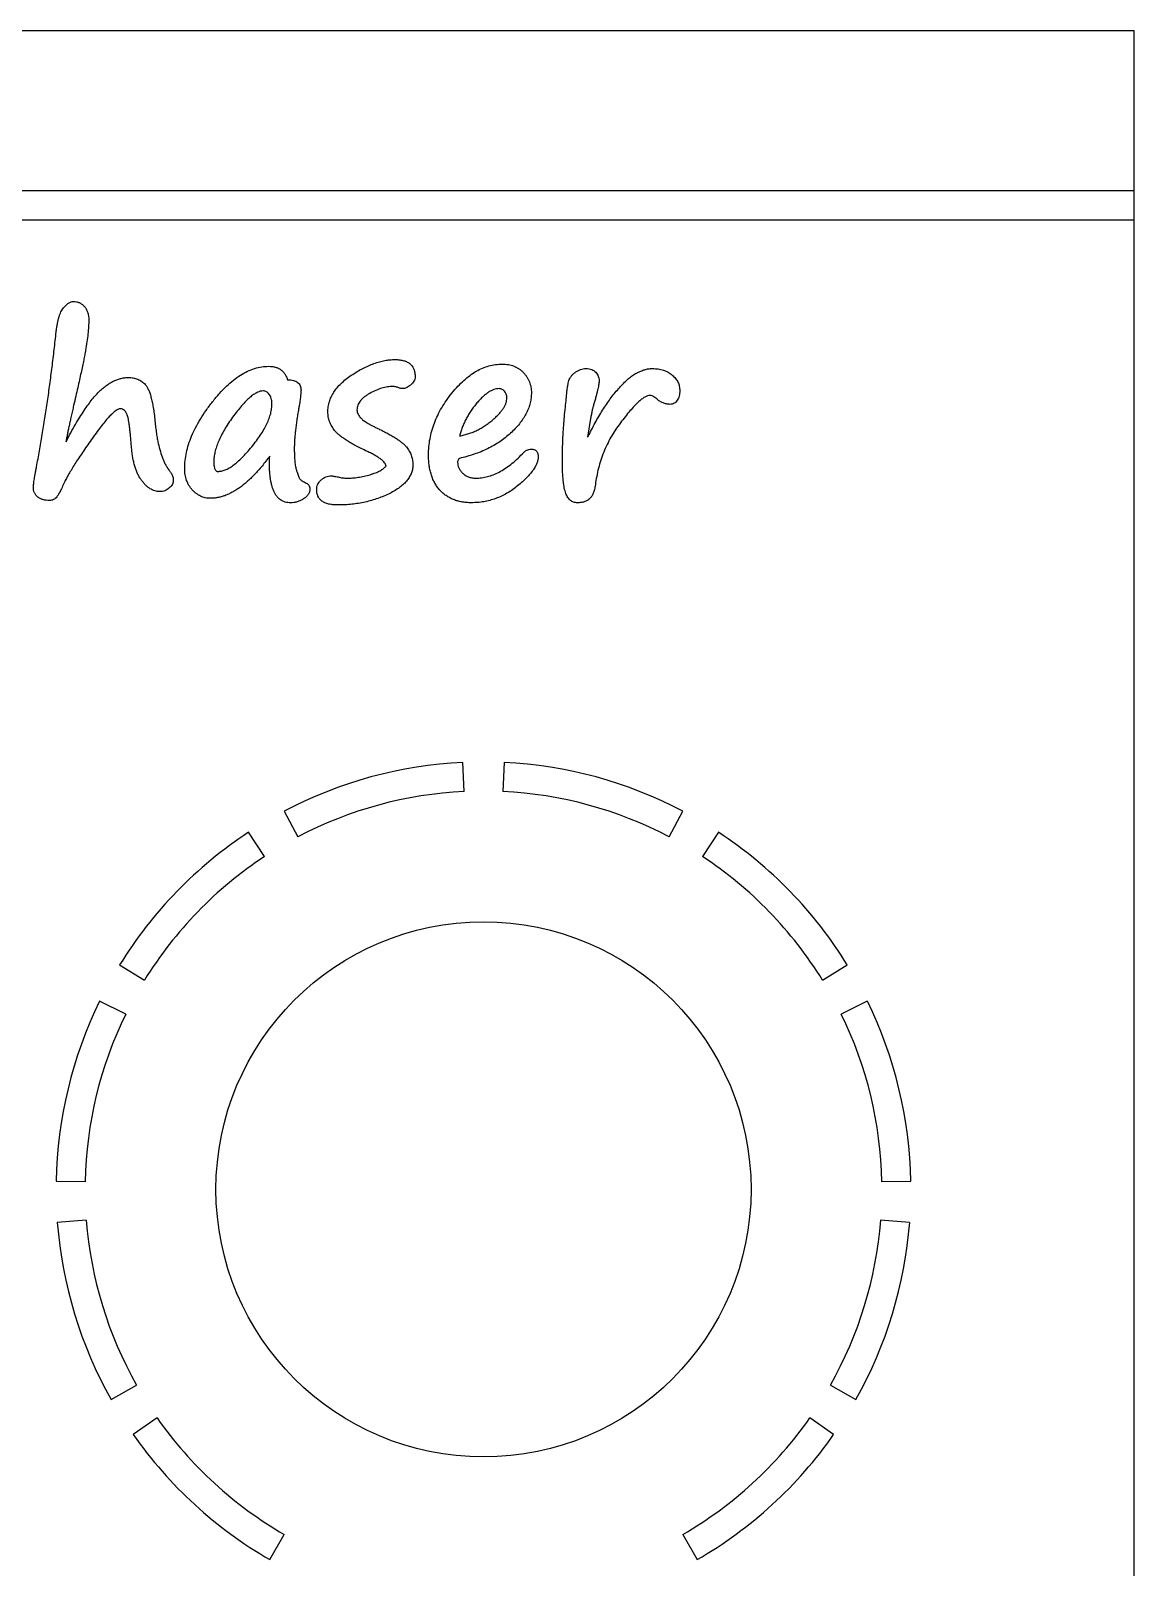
# Model space of a CAD drawing. Extents: x 87 to 117, y 47 to 176.
# Drawn here: x 97.74 to 116.72, y 149.46 to 175.88 of the extents above; entities that cross this region are included whole.
import ezdxf

# ---------------------------------------------------------------- set-up
doc = ezdxf.new("R2010")
doc.units = 0
doc.layers.get('0').update_dxf_attribs({"linetype": 'CONTINUOUS'})

msp = doc.modelspace()

# ---------------------------------------------------------------- linework, layer by layer
at = {"color": 7, "linetype": 'CONTINUOUS'}
for p, q in [((116.719, 175.875), (86.719, 175.875)), ((116.719, 173.125), (116.719, 175.875)), ((116.719, 173.125), (96.169, 173.125)), ((116.719, 172.625), (116.719, 173.125)), ((96.169, 172.625), (116.719, 172.625)), ((116.719, 50.625), (116.719, 172.625)), ((107.371, 169.207), (107.32, 168.887)), ((107.32, 168.887), (107.355, 168.953)), ((105.197, 162.797), (105.172, 163.297)), ((105.885, 163.297), (105.861, 162.797)), ((102.103, 162.458), (102.336, 162.016)), ((108.721, 162.016), (108.954, 162.458)), ((101.764, 161.678), (101.49, 162.096)), ((109.567, 162.096), (109.293, 161.678)), ((99.273, 159.814), (99.698, 159.551)), ((111.359, 159.551), (111.784, 159.814)), ((99.378, 158.97), (98.929, 159.19)), ((112.128, 159.19), (111.679, 158.97)), ((98.18, 156.098), (98.68, 156.088)), ((112.377, 156.088), (112.877, 156.098)), ((98.699, 155.425), (98.201, 155.386)), ((112.856, 155.386), (112.358, 155.425)), ((99.128, 152.342), (99.563, 152.588)), ((111.494, 152.588), (111.929, 152.342)), ((99.917, 152.026), (99.508, 151.74)), ((111.549, 151.74), (111.14, 152.026)), ((101.854, 149.59), (102.104, 150.023)), ((108.954, 150.023), (109.204, 149.59))]:
    msp.add_line(p, q, dxfattribs=at)
msp.add_circle((105.529, 155.955), 4.6, dxfattribs=at)
for radius, start, end in [(7.35, 92.7778, 117.7778), (7.35, 62.2222, 87.2222), (6.85, 92.7778, 117.7778), (6.85, 62.2222, 87.2222), (7.35, 123.3333, 148.3333), (7.35, 31.6667, 56.6667), (6.85, 123.3333, 148.3333), (6.85, 31.6667, 56.6667), (7.35, 153.8889, 178.8889), (7.35, 1.1111, 26.1111), (6.85, 153.8889, 178.8889), (6.85, 1.1111, 26.1111), (7.35, 184.4444, 209.4444), (6.85, 184.4444, 209.4444), (6.85, 330.5556, 355.5556), (7.35, 330.5556, 355.5556), (6.85, 215, 240), (6.85, 300, 325), (7.35, 215, 240), (7.35, 300, 325)]:
    msp.add_arc((105.529, 155.955), radius, start, end, dxfattribs=at)
for points, knots in [([(98.182, 170.699), (98.185, 170.723), (98.19, 170.769), (98.201, 170.835), (98.214, 170.894), (98.228, 170.949), (98.245, 170.997), (98.263, 171.04), (98.283, 171.077), (98.312, 171.117), (98.348, 171.157), (98.392, 171.192), (98.434, 171.217), (98.463, 171.22), (98.476, 171.222)], [0, 0, 0, 0, 0.112195, 0.215537, 0.310402, 0.397531, 0.477699, 0.548938, 0.614264, 0.673962, 0.777911, 0.865711, 0.93725, 1, 1, 1, 1]), ([(98.476, 171.222), (98.494, 171.221), (98.528, 171.219), (98.578, 171.202), (98.624, 171.176), (98.664, 171.138), (98.7, 171.093), (98.724, 171.038), (98.74, 170.975), (98.741, 170.93), (98.742, 170.907)], [0, 0, 0, 0, 0.114147, 0.223928, 0.336754, 0.455973, 0.580742, 0.708626, 0.84695, 1, 1, 1, 1]), ([(97.844, 168.376), (97.861, 168.468), (97.895, 168.652), (97.943, 168.932), (97.988, 169.216), (98.033, 169.504), (98.073, 169.796), (98.112, 170.093), (98.148, 170.395), (98.171, 170.597), (98.182, 170.699)], [0, 0, 0, 0, 0.119156, 0.239896, 0.362236, 0.486479, 0.612057, 0.739813, 0.868934, 1, 1, 1, 1]), ([(98.742, 170.907), (98.741, 170.867), (98.74, 170.785), (98.729, 170.658), (98.712, 170.523), (98.691, 170.403), (98.672, 170.298), (98.654, 170.208), (98.632, 170.106), (98.608, 169.993), (98.581, 169.869), (98.551, 169.734), (98.518, 169.588), (98.494, 169.487), (98.482, 169.435)], [0, 0, 0, 0, 0.079109, 0.164074, 0.255081, 0.352742, 0.40706, 0.468853, 0.538208, 0.615357, 0.699991, 0.792505, 0.892507, 1, 1, 1, 1]), ([(102.853, 169.32), (102.854, 169.35), (102.856, 169.409), (102.877, 169.496), (102.908, 169.58), (102.953, 169.661), (103.011, 169.738), (103.08, 169.814), (103.163, 169.885), (103.256, 169.953), (103.355, 170.014), (103.452, 170.07), (103.55, 170.116), (103.644, 170.155), (103.738, 170.185), (103.83, 170.206), (103.92, 170.219), (103.98, 170.221), (104.009, 170.222)], [0, 0, 0, 0, 0.055962, 0.111244, 0.16688, 0.224629, 0.284541, 0.34862, 0.41708, 0.4905, 0.564921, 0.635533, 0.702861, 0.767173, 0.8285, 0.887712, 0.94448, 1, 1, 1, 1]), ([(104.009, 170.222), (104.036, 170.221), (104.087, 170.219), (104.158, 170.205), (104.219, 170.183), (104.268, 170.15), (104.307, 170.107), (104.334, 170.054), (104.351, 169.993), (104.352, 169.949), (104.353, 169.925)], [0, 0, 0, 0, 0.155371, 0.292245, 0.414981, 0.526695, 0.635695, 0.745449, 0.865336, 1, 1, 1, 1]), ([(104.584, 168.579), (104.585, 168.626), (104.587, 168.72), (104.608, 168.86), (104.638, 168.997), (104.683, 169.132), (104.74, 169.265), (104.81, 169.395), (104.892, 169.523), (104.985, 169.647), (105.085, 169.762), (105.188, 169.864), (105.294, 169.95), (105.401, 170.021), (105.51, 170.076), (105.621, 170.115), (105.734, 170.14), (105.81, 170.143), (105.848, 170.145)], [0, 0, 0, 0, 0.064451, 0.128353, 0.192432, 0.257074, 0.322629, 0.389682, 0.459077, 0.530704, 0.601204, 0.667278, 0.729031, 0.787398, 0.842542, 0.896014, 0.948089, 1, 1, 1, 1]), ([(105.848, 170.145), (105.867, 170.144), (105.903, 170.143), (105.956, 170.137), (106.006, 170.125), (106.054, 170.11), (106.098, 170.088), (106.14, 170.064), (106.179, 170.034), (106.215, 170), (106.247, 169.963), (106.276, 169.924), (106.3, 169.883), (106.319, 169.84), (106.335, 169.796), (106.346, 169.75), (106.351, 169.702), (106.353, 169.67), (106.353, 169.654)], [0, 0, 0, 0, 0.070278, 0.13796, 0.202942, 0.266414, 0.328887, 0.390141, 0.451655, 0.514814, 0.577562, 0.638161, 0.698369, 0.757109, 0.816968, 0.876574, 0.937345, 1, 1, 1, 1]), ([(98.351, 168.81), (98.378, 168.862), (98.431, 168.961), (98.51, 169.102), (98.587, 169.23), (98.662, 169.345), (98.732, 169.448), (98.8, 169.538), (98.865, 169.615), (98.929, 169.681), (98.991, 169.736), (99.052, 169.784), (99.114, 169.823), (99.176, 169.857), (99.238, 169.882), (99.3, 169.9), (99.363, 169.912), (99.404, 169.913), (99.425, 169.914)], [0, 0, 0, 0, 0.1085497, 0.2088271, 0.3015791, 0.3868884, 0.4644346, 0.5342325, 0.5969833, 0.652677, 0.7034494, 0.7516038, 0.7969497, 0.8405316, 0.8820492, 0.922091, 0.9611179, 1, 1, 1, 1]), ([(99.425, 169.914), (99.453, 169.913), (99.507, 169.91), (99.584, 169.886), (99.654, 169.848), (99.706, 169.804), (99.743, 169.756), (99.768, 169.707), (99.792, 169.646), (99.813, 169.574), (99.833, 169.489), (99.851, 169.393), (99.867, 169.285), (99.875, 169.208), (99.88, 169.168)], [0, 0, 0, 0, 0.085335, 0.165821, 0.245765, 0.32829, 0.374866, 0.430817, 0.497168, 0.574348, 0.662959, 0.763849, 0.875979, 1, 1, 1, 1]), ([(100.392, 168.35), (100.393, 168.395), (100.396, 168.487), (100.42, 168.625), (100.457, 168.766), (100.51, 168.909), (100.578, 169.054), (100.661, 169.201), (100.759, 169.35), (100.869, 169.497), (100.985, 169.638), (101.106, 169.762), (101.227, 169.867), (101.347, 169.955), (101.469, 170.022), (101.591, 170.071), (101.714, 170.1), (101.796, 170.104), (101.836, 170.106)], [0, 0, 0, 0, 0.055575, 0.112577, 0.171784, 0.233779, 0.299037, 0.367752, 0.440493, 0.517354, 0.593535, 0.664039, 0.729322, 0.789696, 0.845962, 0.899313, 0.950241, 1, 1, 1, 1]), ([(101.836, 170.106), (101.856, 170.106), (101.894, 170.104), (101.949, 170.093), (101.998, 170.075), (102.042, 170.05), (102.081, 170.017), (102.113, 169.976), (102.141, 169.929), (102.154, 169.894), (102.161, 169.875)], [0, 0, 0, 0, 0.138628, 0.265543, 0.386273, 0.502779, 0.618756, 0.737947, 0.864515, 1, 1, 1, 1]), ([(102.161, 169.875), (102.179, 169.875), (102.213, 169.874), (102.26, 169.866), (102.301, 169.851), (102.334, 169.831), (102.36, 169.805), (102.379, 169.772), (102.39, 169.734), (102.391, 169.707), (102.392, 169.693)], [0, 0, 0, 0, 0.161292, 0.303094, 0.428759, 0.542, 0.649557, 0.756979, 0.872501, 1, 1, 1, 1]), ([(104.353, 169.925), (104.352, 169.912), (104.351, 169.886), (104.334, 169.849), (104.309, 169.814), (104.275, 169.783), (104.239, 169.758), (104.204, 169.737), (104.171, 169.725), (104.15, 169.723), (104.14, 169.722)], [0, 0, 0, 0, 0.1221244, 0.2451992, 0.3781464, 0.5268161, 0.6734094, 0.7997614, 0.9081526, 1, 1, 1, 1]), ([(106.955, 169.585), (106.958, 169.615), (106.964, 169.672), (106.973, 169.749), (106.984, 169.811), (106.995, 169.859), (107.011, 169.9), (107.036, 169.935), (107.067, 169.97), (107.105, 170.003), (107.148, 170.031), (107.194, 170.053), (107.243, 170.065), (107.277, 170.067), (107.294, 170.068)], [0, 0, 0, 0, 0.14024, 0.257981, 0.350906, 0.421864, 0.48276, 0.546821, 0.616777, 0.693212, 0.772347, 0.848959, 0.923651, 1, 1, 1, 1]), ([(107.294, 170.068), (107.311, 170.067), (107.344, 170.065), (107.39, 170.053), (107.429, 170.033), (107.461, 170.004), (107.486, 169.972), (107.504, 169.937), (107.515, 169.9), (107.517, 169.875), (107.517, 169.863)], [0, 0, 0, 0, 0.153, 0.290638, 0.416748, 0.542358, 0.665069, 0.778471, 0.889548, 1, 1, 1, 1]), ([(107.355, 168.953), (107.375, 168.993), (107.416, 169.073), (107.479, 169.188), (107.543, 169.298), (107.608, 169.402), (107.675, 169.499), (107.742, 169.591), (107.812, 169.677), (107.881, 169.757), (107.951, 169.83), (108.022, 169.893), (108.091, 169.947), (108.161, 169.99), (108.23, 170.025), (108.299, 170.049), (108.367, 170.065), (108.413, 170.067), (108.435, 170.068)], [0, 0, 0, 0, 0.083917, 0.165227, 0.243671, 0.319644, 0.39261, 0.463062, 0.531244, 0.59734, 0.659878, 0.718042, 0.772366, 0.822779, 0.870469, 0.915358, 0.95828, 1, 1, 1, 1]), ([(107.517, 169.863), (107.517, 169.854), (107.516, 169.833), (107.512, 169.799), (107.504, 169.758), (107.494, 169.711), (107.481, 169.657), (107.466, 169.597), (107.447, 169.53), (107.433, 169.483), (107.426, 169.459)], [0, 0, 0, 0, 0.066678, 0.149844, 0.248414, 0.365438, 0.497863, 0.648896, 0.815793, 1, 1, 1, 1]), ([(108.435, 170.068), (108.469, 170.066), (108.532, 170.064), (108.623, 170.042), (108.704, 170.007), (108.774, 169.957), (108.831, 169.899), (108.874, 169.834), (108.899, 169.763), (108.903, 169.713), (108.904, 169.688)], [0, 0, 0, 0, 0.148302, 0.284634, 0.415064, 0.542408, 0.664761, 0.778141, 0.888136, 1, 1, 1, 1]), ([(101.745, 169.683), (101.727, 169.681), (101.689, 169.678), (101.632, 169.655), (101.571, 169.619), (101.507, 169.568), (101.439, 169.505), (101.367, 169.426), (101.292, 169.334), (101.215, 169.231), (101.14, 169.124), (101.075, 169.017), (101.019, 168.915), (100.973, 168.817), (100.937, 168.723), (100.911, 168.633), (100.894, 168.547), (100.892, 168.491), (100.892, 168.464)], [0, 0, 0, 0, 0.034216, 0.072858, 0.11792, 0.169549, 0.229519, 0.297132, 0.37349, 0.458244, 0.544375, 0.624457, 0.699108, 0.768394, 0.832647, 0.892286, 0.9479, 1, 1, 1, 1]), ([(101.892, 169.463), (101.891, 169.479), (101.89, 169.509), (101.882, 169.553), (101.867, 169.591), (101.848, 169.623), (101.824, 169.649), (101.8, 169.669), (101.773, 169.681), (101.754, 169.682), (101.745, 169.683)], [0, 0, 0, 0, 0.165183, 0.316337, 0.453343, 0.583759, 0.70339, 0.807678, 0.906445, 1, 1, 1, 1]), ([(102.392, 169.693), (102.391, 169.685), (102.391, 169.667), (102.389, 169.639), (102.385, 169.606), (102.382, 169.569), (102.375, 169.527), (102.369, 169.481), (102.36, 169.43), (102.354, 169.395), (102.351, 169.377)], [0, 0, 0, 0, 0.075512, 0.16439, 0.268802, 0.386552, 0.518129, 0.664919, 0.82563, 1, 1, 1, 1]), ([(103.973, 169.76), (103.942, 169.758), (103.877, 169.755), (103.778, 169.731), (103.675, 169.693), (103.589, 169.65), (103.522, 169.61), (103.477, 169.578), (103.439, 169.545), (103.408, 169.51), (103.383, 169.474), (103.366, 169.436), (103.355, 169.398), (103.354, 169.371), (103.353, 169.358)], [0, 0, 0, 0, 0.117303, 0.243355, 0.380787, 0.530534, 0.605289, 0.674375, 0.737444, 0.795125, 0.849507, 0.900811, 0.950021, 1, 1, 1, 1]), ([(104.06, 169.741), (104.044, 169.746), (104.015, 169.756), (103.985, 169.759), (103.973, 169.76)], [0, 0, 0, 0, 0.582893, 1, 1, 1, 1]), ([(104.14, 169.722), (104.136, 169.722), (104.125, 169.723), (104.108, 169.727), (104.085, 169.733), (104.069, 169.738), (104.06, 169.741)], [0, 0, 0, 0, 0.161028, 0.38404, 0.663423, 1, 1, 1, 1]), ([(105.796, 169.722), (105.781, 169.721), (105.75, 169.719), (105.704, 169.706), (105.657, 169.685), (105.607, 169.657), (105.559, 169.618), (105.507, 169.574), (105.456, 169.521), (105.403, 169.461), (105.352, 169.396), (105.306, 169.329), (105.263, 169.262), (105.225, 169.193), (105.191, 169.123), (105.163, 169.052), (105.139, 168.98), (105.126, 168.932), (105.12, 168.907)], [0, 0, 0, 0, 0.040156, 0.083134, 0.129101, 0.179693, 0.23523, 0.296113, 0.362586, 0.435718, 0.510725, 0.584015, 0.655367, 0.726206, 0.795793, 0.86391, 0.932244, 1, 1, 1, 1]), ([(106.353, 169.654), (106.352, 169.624), (106.35, 169.565), (106.334, 169.477), (106.307, 169.39), (106.269, 169.304), (106.221, 169.22), (106.162, 169.136), (106.093, 169.054), (106.014, 168.973), (105.927, 168.896), (105.833, 168.825), (105.733, 168.76), (105.627, 168.701), (105.515, 168.649), (105.397, 168.603), (105.273, 168.562), (105.188, 168.541), (105.145, 168.53)], [0, 0, 0, 0, 0.050053, 0.100453, 0.151302, 0.203962, 0.259058, 0.316386, 0.377176, 0.441345, 0.507559, 0.574036, 0.641342, 0.709509, 0.779296, 0.850865, 0.924163, 1, 1, 1, 1]), ([(105.93, 169.563), (105.93, 169.574), (105.929, 169.595), (105.921, 169.625), (105.91, 169.652), (105.893, 169.676), (105.873, 169.696), (105.85, 169.711), (105.824, 169.72), (105.806, 169.721), (105.796, 169.722)], [0, 0, 0, 0, 0.140491, 0.271382, 0.398119, 0.524802, 0.645888, 0.7625, 0.877367, 1, 1, 1, 1]), ([(108.391, 169.606), (108.377, 169.604), (108.345, 169.601), (108.297, 169.575), (108.244, 169.538), (108.183, 169.485), (108.117, 169.418), (108.044, 169.336), (107.964, 169.24), (107.88, 169.131), (107.796, 169.013), (107.72, 168.889), (107.653, 168.761), (107.594, 168.629), (107.545, 168.494), (107.505, 168.355), (107.473, 168.213), (107.459, 168.116), (107.452, 168.067)], [0, 0, 0, 0, 0.022497, 0.050519, 0.085625, 0.127993, 0.178418, 0.237106, 0.30394, 0.379051, 0.457656, 0.535225, 0.612528, 0.689174, 0.7661, 0.843053, 0.920994, 1, 1, 1, 1]), ([(108.507, 169.545), (108.496, 169.554), (108.475, 169.571), (108.444, 169.591), (108.417, 169.604), (108.399, 169.605), (108.391, 169.606)], [0, 0, 0, 0, 0.328948, 0.600995, 0.821707, 1, 1, 1, 1]), ([(108.904, 169.688), (108.904, 169.672), (108.902, 169.642), (108.895, 169.598), (108.88, 169.558), (108.862, 169.521), (108.837, 169.491), (108.808, 169.468), (108.773, 169.454), (108.748, 169.453), (108.736, 169.452)], [0, 0, 0, 0, 0.145587, 0.281869, 0.412682, 0.540991, 0.661433, 0.771709, 0.88378, 1, 1, 1, 1]), ([(99.283, 169.375), (99.272, 169.374), (99.246, 169.369), (99.206, 169.344), (99.16, 169.306), (99.106, 169.254), (99.046, 169.186), (98.978, 169.105), (98.904, 169.008), (98.825, 168.9), (98.746, 168.787), (98.669, 168.678), (98.6, 168.574), (98.535, 168.476), (98.477, 168.384), (98.425, 168.298), (98.378, 168.218), (98.35, 168.166), (98.336, 168.141)], [0, 0, 0, 0, 0.021491, 0.050377, 0.088415, 0.135663, 0.193238, 0.260448, 0.338029, 0.42546, 0.515596, 0.600321, 0.679839, 0.754276, 0.823435, 0.887337, 0.946529, 1, 1, 1, 1]), ([(98.482, 169.435), (98.475, 169.403), (98.46, 169.341), (98.44, 169.25), (98.421, 169.165), (98.404, 169.084), (98.388, 169.009), (98.375, 168.938), (98.362, 168.873), (98.354, 168.831), (98.351, 168.81)], [0, 0, 0, 0, 0.153723, 0.299472, 0.436336, 0.565438, 0.686586, 0.798867, 0.903395, 1, 1, 1, 1]), ([(99.478, 168.705), (99.475, 168.74), (99.47, 168.805), (99.462, 168.898), (99.453, 168.982), (99.445, 169.055), (99.436, 169.119), (99.427, 169.173), (99.419, 169.218), (99.406, 169.262), (99.39, 169.306), (99.361, 169.345), (99.325, 169.372), (99.297, 169.374), (99.283, 169.375)], [0, 0, 0, 0, 0.139128, 0.265329, 0.378615, 0.479, 0.565812, 0.639799, 0.701026, 0.749815, 0.826165, 0.889254, 0.944805, 1, 1, 1, 1]), ([(100.96, 168.298), (100.981, 168.3), (101.024, 168.303), (101.089, 168.324), (101.157, 168.358), (101.229, 168.405), (101.303, 168.465), (101.381, 168.538), (101.463, 168.625), (101.545, 168.721), (101.624, 168.823), (101.696, 168.923), (101.755, 169.022), (101.805, 169.116), (101.844, 169.207), (101.871, 169.295), (101.888, 169.38), (101.891, 169.435), (101.892, 169.463)], [0, 0, 0, 0, 0.039165, 0.081911, 0.129888, 0.183998, 0.244572, 0.312371, 0.387708, 0.470564, 0.554337, 0.632711, 0.705515, 0.773133, 0.835594, 0.893918, 0.948349, 1, 1, 1, 1]), ([(102.351, 169.377), (102.345, 169.343), (102.333, 169.275), (102.319, 169.176), (102.305, 169.083), (102.295, 168.995), (102.286, 168.912), (102.281, 168.835), (102.277, 168.763), (102.276, 168.717), (102.276, 168.694)], [0, 0, 0, 0, 0.15333, 0.2992033, 0.4360475, 0.5645289, 0.6857745, 0.7988081, 0.9029587, 1, 1, 1, 1]), ([(103.353, 169.358), (103.354, 169.345), (103.356, 169.318), (103.372, 169.279), (103.396, 169.241), (103.424, 169.21), (103.452, 169.186), (103.479, 169.166), (103.511, 169.144), (103.548, 169.123), (103.589, 169.098), (103.636, 169.074), (103.688, 169.048), (103.724, 169.031), (103.743, 169.022)], [0, 0, 0, 0, 0.072956, 0.1491, 0.230696, 0.323767, 0.37669, 0.43952, 0.509347, 0.589779, 0.678627, 0.776792, 0.883904, 1, 1, 1, 1]), ([(105.12, 168.907), (105.147, 168.913), (105.199, 168.925), (105.276, 168.948), (105.35, 168.975), (105.422, 169.007), (105.492, 169.044), (105.559, 169.086), (105.624, 169.132), (105.685, 169.181), (105.742, 169.232), (105.791, 169.283), (105.834, 169.332), (105.869, 169.38), (105.896, 169.427), (105.916, 169.473), (105.928, 169.519), (105.929, 169.548), (105.93, 169.563)], [0, 0, 0, 0, 0.073986, 0.146319, 0.218486, 0.289567, 0.361081, 0.43286, 0.504474, 0.577079, 0.647001, 0.711826, 0.770655, 0.824254, 0.87339, 0.918889, 0.960577, 1, 1, 1, 1]), ([(106.894, 168.854), (106.896, 168.897), (106.899, 168.986), (106.911, 169.126), (106.923, 169.28), (106.935, 169.387), (106.941, 169.443)], [0, 0, 0, 0, 0.215042, 0.453885, 0.715457, 1, 1, 1, 1]), ([(106.941, 169.443), (106.942, 169.457), (106.945, 169.484), (106.95, 169.522), (106.953, 169.555), (106.955, 169.575), (106.955, 169.585)], [0, 0, 0, 0, 0.301177, 0.568372, 0.801167, 1, 1, 1, 1]), ([(107.426, 169.459), (107.421, 169.441), (107.409, 169.402), (107.395, 169.342), (107.383, 169.276), (107.375, 169.23), (107.371, 169.207)], [0, 0, 0, 0, 0.22228, 0.463646, 0.721734, 1, 1, 1, 1]), ([(108.736, 169.452), (108.715, 169.453), (108.674, 169.456), (108.615, 169.474), (108.557, 169.503), (108.524, 169.531), (108.507, 169.545)], [0, 0, 0, 0, 0.243698, 0.48671, 0.735562, 1, 1, 1, 1]), ([(99.88, 169.168), (99.883, 169.13), (99.891, 169.058), (99.904, 168.955), (99.919, 168.863), (99.94, 168.759), (99.97, 168.645), (100.004, 168.539), (100.036, 168.461), (100.065, 168.407), (100.098, 168.354), (100.123, 168.32), (100.136, 168.303)], [0, 0, 0, 0, 0.125659, 0.239057, 0.340375, 0.429637, 0.587417, 0.728851, 0.795181, 0.862546, 0.930801, 1, 1, 1, 1]), ([(103.503, 168.655), (103.47, 168.671), (103.406, 168.703), (103.315, 168.75), (103.235, 168.797), (103.163, 168.841), (103.1, 168.882), (103.048, 168.924), (103.004, 168.962), (102.96, 169.011), (102.917, 169.075), (102.88, 169.153), (102.857, 169.236), (102.855, 169.292), (102.853, 169.32)], [0, 0, 0, 0, 0.113124, 0.216997, 0.311197, 0.396611, 0.473023, 0.540328, 0.599451, 0.650375, 0.741665, 0.829193, 0.914354, 1, 1, 1, 1]), ([(103.743, 169.022), (103.771, 169.008), (103.825, 168.982), (103.901, 168.942), (103.97, 168.902), (104.032, 168.865), (104.085, 168.827), (104.132, 168.791), (104.171, 168.755), (104.213, 168.71), (104.254, 168.652), (104.289, 168.578), (104.31, 168.5), (104.313, 168.447), (104.315, 168.42)], [0, 0, 0, 0, 0.105959, 0.204002, 0.293945, 0.375804, 0.450816, 0.517469, 0.577407, 0.630089, 0.726133, 0.81837, 0.908139, 1, 1, 1, 1]), ([(106.886, 168.449), (106.886, 168.477), (106.887, 168.535), (106.888, 168.63), (106.89, 168.738), (106.893, 168.814), (106.894, 168.854)], [0, 0, 0, 0, 0.201741, 0.434645, 0.701714, 1, 1, 1, 1]), ([(99.965, 167.952), (99.95, 167.953), (99.92, 167.954), (99.877, 167.964), (99.834, 167.98), (99.793, 168.002), (99.754, 168.03), (99.716, 168.065), (99.679, 168.106), (99.643, 168.153), (99.61, 168.205), (99.58, 168.262), (99.555, 168.325), (99.532, 168.391), (99.513, 168.463), (99.498, 168.539), (99.486, 168.621), (99.481, 168.677), (99.478, 168.705)], [0, 0, 0, 0, 0.045602, 0.090951, 0.136863, 0.183628, 0.233445, 0.285682, 0.342261, 0.402393, 0.465677, 0.531684, 0.60031, 0.673028, 0.748042, 0.827747, 0.911657, 1, 1, 1, 1]), ([(101.853, 168.562), (101.831, 168.533), (101.788, 168.475), (101.723, 168.393), (101.658, 168.316), (101.592, 168.246), (101.528, 168.18), (101.463, 168.121), (101.4, 168.066), (101.335, 168.019), (101.272, 167.976), (101.208, 167.939), (101.145, 167.908), (101.083, 167.881), (101.02, 167.861), (100.957, 167.848), (100.895, 167.839), (100.854, 167.838), (100.833, 167.837)], [0, 0, 0, 0, 0.0847515, 0.1659195, 0.2432121, 0.317689, 0.3885044, 0.4564303, 0.5206005, 0.5825413, 0.6416917, 0.6979915, 0.7523152, 0.8044914, 0.8550779, 0.9044603, 0.9526531, 1, 1, 1, 1]), ([(102.21, 167.76), (102.194, 167.76), (102.163, 167.761), (102.118, 167.771), (102.077, 167.787), (102.038, 167.809), (102.004, 167.838), (101.973, 167.873), (101.945, 167.914), (101.922, 167.962), (101.901, 168.015), (101.885, 168.075), (101.871, 168.141), (101.86, 168.213), (101.853, 168.292), (101.849, 168.376), (101.85, 168.467), (101.852, 168.53), (101.853, 168.562)], [0, 0, 0, 0, 0.048364, 0.094621, 0.139102, 0.183434, 0.228573, 0.275761, 0.325921, 0.379202, 0.437065, 0.499925, 0.568586, 0.642724, 0.72249, 0.808716, 0.900974, 1, 1, 1, 1]), ([(102.276, 168.694), (102.276, 168.673), (102.276, 168.632), (102.279, 168.573), (102.28, 168.519), (102.285, 168.47), (102.289, 168.425), (102.296, 168.386), (102.303, 168.351), (102.314, 168.314), (102.328, 168.274), (102.342, 168.235), (102.354, 168.204), (102.363, 168.18), (102.377, 168.16), (102.399, 168.144), (102.428, 168.126), (102.451, 168.115), (102.463, 168.109)], [0, 0, 0, 0, 0.0979623, 0.1894934, 0.2727473, 0.347881, 0.4166652, 0.4784992, 0.5323294, 0.5794239, 0.6594987, 0.7243988, 0.774694, 0.8111006, 0.8428993, 0.8849041, 0.9359409, 1, 1, 1, 1]), ([(103.853, 168.391), (103.851, 168.4), (103.847, 168.421), (103.827, 168.451), (103.799, 168.482), (103.76, 168.514), (103.71, 168.547), (103.65, 168.582), (103.581, 168.618), (103.53, 168.642), (103.503, 168.655)], [0, 0, 0, 0, 0.0633769, 0.1399718, 0.2315327, 0.343167, 0.4755449, 0.6285082, 0.8032314, 1, 1, 1, 1]), ([(105.317, 167.76), (105.289, 167.761), (105.235, 167.762), (105.156, 167.772), (105.082, 167.789), (105.012, 167.813), (104.947, 167.844), (104.886, 167.881), (104.83, 167.925), (104.778, 167.976), (104.733, 168.033), (104.692, 168.095), (104.659, 168.163), (104.632, 168.236), (104.61, 168.314), (104.595, 168.398), (104.586, 168.487), (104.584, 168.548), (104.584, 168.579)], [0, 0, 0, 0, 0.06665, 0.130389, 0.191256, 0.249849, 0.307479, 0.364662, 0.421709, 0.479371, 0.538073, 0.597361, 0.657781, 0.720072, 0.785159, 0.853392, 0.924689, 1, 1, 1, 1]), ([(106.469, 168.548), (106.467, 168.53), (106.465, 168.493), (106.447, 168.437), (106.419, 168.378), (106.38, 168.316), (106.329, 168.253), (106.268, 168.187), (106.196, 168.118), (106.115, 168.048), (106.027, 167.981), (105.934, 167.922), (105.839, 167.872), (105.74, 167.832), (105.638, 167.799), (105.534, 167.776), (105.426, 167.763), (105.354, 167.761), (105.317, 167.76)], [0, 0, 0, 0, 0.035966, 0.075015, 0.118178, 0.166592, 0.220721, 0.280762, 0.347019, 0.420283, 0.495469, 0.56886, 0.640973, 0.712201, 0.783028, 0.854242, 0.926353, 1, 1, 1, 1]), ([(105.397, 168.183), (105.431, 168.184), (105.498, 168.187), (105.599, 168.208), (105.7, 168.241), (105.801, 168.287), (105.901, 168.346), (106.001, 168.419), (106.101, 168.504), (106.164, 168.569), (106.197, 168.602)], [0, 0, 0, 0, 0.108355, 0.2185664, 0.332199, 0.4509895, 0.5757939, 0.7084079, 0.8498383, 1, 1, 1, 1]), ([(106.197, 168.602), (106.209, 168.614), (106.233, 168.637), (106.271, 168.663), (106.309, 168.68), (106.335, 168.682), (106.347, 168.683)], [0, 0, 0, 0, 0.298598, 0.558332, 0.788957, 1, 1, 1, 1]), ([(106.347, 168.683), (106.357, 168.683), (106.375, 168.683), (106.4, 168.675), (106.422, 168.665), (106.439, 168.65), (106.453, 168.631), (106.461, 168.607), (106.468, 168.579), (106.468, 168.559), (106.469, 168.548)], [0, 0, 0, 0, 0.136223, 0.259008, 0.371555, 0.482303, 0.592255, 0.713117, 0.846454, 1, 1, 1, 1]), ([(97.789, 168.032), (97.789, 168.038), (97.789, 168.052), (97.793, 168.077), (97.797, 168.109), (97.803, 168.148), (97.811, 168.195), (97.82, 168.249), (97.832, 168.31), (97.839, 168.353), (97.844, 168.376)], [0, 0, 0, 0, 0.05007, 0.12134, 0.213586, 0.32877, 0.463514, 0.620952, 0.799982, 1, 1, 1, 1]), ([(100.136, 168.303), (100.145, 168.29), (100.162, 168.266), (100.182, 168.226), (100.194, 168.188), (100.196, 168.162), (100.196, 168.149)], [0, 0, 0, 0, 0.283367, 0.538985, 0.777479, 1, 1, 1, 1]), ([(100.833, 167.837), (100.818, 167.837), (100.789, 167.838), (100.746, 167.845), (100.705, 167.857), (100.665, 167.872), (100.627, 167.893), (100.59, 167.918), (100.555, 167.948), (100.521, 167.981), (100.491, 168.018), (100.464, 168.058), (100.442, 168.101), (100.423, 168.145), (100.41, 168.193), (100.399, 168.243), (100.392, 168.295), (100.392, 168.331), (100.392, 168.35)], [0, 0, 0, 0, 0.059083, 0.116363, 0.17342, 0.229974, 0.287049, 0.345645, 0.406179, 0.469318, 0.533321, 0.596561, 0.660391, 0.724355, 0.789952, 0.857498, 0.927411, 1, 1, 1, 1]), ([(100.892, 168.464), (100.892, 168.451), (100.892, 168.427), (100.895, 168.393), (100.9, 168.365), (100.908, 168.341), (100.918, 168.322), (100.929, 168.308), (100.944, 168.3), (100.955, 168.299), (100.96, 168.298)], [0, 0, 0, 0, 0.198871, 0.370806, 0.517148, 0.642865, 0.74684, 0.835736, 0.91653, 1, 1, 1, 1]), ([(104.315, 168.42), (104.314, 168.395), (104.312, 168.347), (104.292, 168.275), (104.26, 168.208), (104.216, 168.143), (104.159, 168.082), (104.09, 168.025), (104.009, 167.97), (103.917, 167.919), (103.817, 167.873), (103.713, 167.833), (103.605, 167.799), (103.495, 167.77), (103.382, 167.749), (103.266, 167.733), (103.146, 167.723), (103.066, 167.722), (103.025, 167.722)], [0, 0, 0, 0, 0.046103, 0.091325, 0.137833, 0.186094, 0.237804, 0.293936, 0.354942, 0.421703, 0.491464, 0.561337, 0.63173, 0.70289, 0.774983, 0.84833, 0.923521, 1, 1, 1, 1]), ([(103.179, 168.183), (103.211, 168.184), (103.276, 168.185), (103.375, 168.197), (103.476, 168.216), (103.561, 168.237), (103.627, 168.258), (103.672, 168.274), (103.714, 168.291), (103.75, 168.31), (103.783, 168.328), (103.81, 168.348), (103.835, 168.368), (103.847, 168.384), (103.853, 168.391)], [0, 0, 0, 0, 0.133281, 0.271538, 0.412927, 0.560714, 0.633116, 0.700253, 0.761469, 0.818427, 0.870259, 0.917384, 0.960453, 1, 1, 1, 1]), ([(105.145, 168.53), (105.136, 168.528), (105.119, 168.522), (105.097, 168.506), (105.086, 168.483), (105.084, 168.466), (105.084, 168.457)], [0, 0, 0, 0, 0.27283, 0.507705, 0.743149, 1, 1, 1, 1]), ([(105.084, 168.457), (105.085, 168.441), (105.087, 168.408), (105.105, 168.36), (105.131, 168.314), (105.169, 168.27), (105.214, 168.231), (105.269, 168.203), (105.331, 168.186), (105.374, 168.184), (105.397, 168.183)], [0, 0, 0, 0, 0.1051271, 0.2129132, 0.3287224, 0.4547894, 0.5855376, 0.7163641, 0.8519716, 1, 1, 1, 1]), ([(107.144, 167.76), (107.133, 167.76), (107.111, 167.761), (107.079, 167.769), (107.05, 167.782), (107.023, 167.8), (106.999, 167.823), (106.978, 167.851), (106.96, 167.884), (106.944, 167.922), (106.93, 167.967), (106.918, 168.017), (106.908, 168.073), (106.901, 168.136), (106.894, 168.205), (106.889, 168.281), (106.887, 168.363), (106.887, 168.42), (106.886, 168.449)], [0, 0, 0, 0, 0.04173, 0.08157, 0.120512, 0.159063, 0.200071, 0.243034, 0.288949, 0.339895, 0.396784, 0.460242, 0.531243, 0.609146, 0.695013, 0.788855, 0.890728, 1, 1, 1, 1]), ([(98.066, 167.798), (98.047, 167.799), (98.009, 167.8), (97.955, 167.812), (97.907, 167.831), (97.865, 167.857), (97.831, 167.891), (97.806, 167.933), (97.791, 167.981), (97.79, 168.014), (97.789, 168.032)], [0, 0, 0, 0, 0.1440642, 0.2761616, 0.4012265, 0.5213029, 0.6375068, 0.7520029, 0.8703455, 1, 1, 1, 1]), ([(98.336, 168.141), (98.329, 168.124), (98.314, 168.091), (98.293, 168.044), (98.273, 168.002), (98.255, 167.965), (98.238, 167.933), (98.221, 167.905), (98.207, 167.882), (98.189, 167.857), (98.167, 167.834), (98.136, 167.813), (98.102, 167.801), (98.079, 167.799), (98.066, 167.798)], [0, 0, 0, 0, 0.122771, 0.2332154, 0.3342679, 0.424782, 0.5048188, 0.5744672, 0.6349573, 0.6835351, 0.7675627, 0.8447032, 0.9211219, 1, 1, 1, 1]), ([(100.196, 168.149), (100.196, 168.137), (100.194, 168.113), (100.18, 168.077), (100.157, 168.044), (100.126, 168.013), (100.091, 167.985), (100.051, 167.967), (100.009, 167.954), (99.98, 167.953), (99.965, 167.952)], [0, 0, 0, 0, 0.108768, 0.220462, 0.339817, 0.472255, 0.607299, 0.736966, 0.86632, 1, 1, 1, 1]), ([(102.463, 168.109), (102.476, 168.103), (102.499, 168.091), (102.526, 168.065), (102.542, 168.034), (102.544, 168.013), (102.545, 168.002)], [0, 0, 0, 0, 0.291325, 0.543419, 0.7704, 1, 1, 1, 1]), ([(102.661, 167.987), (102.662, 168.002), (102.663, 168.033), (102.679, 168.078), (102.703, 168.118), (102.737, 168.153), (102.776, 168.183), (102.818, 168.205), (102.863, 168.219), (102.894, 168.221), (102.91, 168.222)], [0, 0, 0, 0, 0.1247306, 0.2454612, 0.3682287, 0.4987878, 0.6305047, 0.7557212, 0.877006, 1, 1, 1, 1]), ([(102.91, 168.222), (102.917, 168.221), (102.933, 168.221), (102.961, 168.216), (102.993, 168.211), (103.017, 168.206), (103.029, 168.203)], [0, 0, 0, 0, 0.178734, 0.408697, 0.680078, 1, 1, 1, 1]), ([(103.029, 168.203), (103.055, 168.197), (103.104, 168.186), (103.155, 168.184), (103.179, 168.183)], [0, 0, 0, 0, 0.526055, 1, 1, 1, 1]), ([(107.452, 168.067), (107.448, 168.041), (107.44, 167.992), (107.419, 167.924), (107.39, 167.87), (107.355, 167.827), (107.311, 167.797), (107.261, 167.775), (107.205, 167.762), (107.165, 167.761), (107.144, 167.76)], [0, 0, 0, 0, 0.164246, 0.306409, 0.430943, 0.541014, 0.646246, 0.755411, 0.871628, 1, 1, 1, 1]), ([(102.545, 168.002), (102.544, 167.985), (102.542, 167.952), (102.52, 167.904), (102.484, 167.863), (102.437, 167.827), (102.383, 167.798), (102.327, 167.776), (102.269, 167.762), (102.23, 167.761), (102.21, 167.76)], [0, 0, 0, 0, 0.109758, 0.220212, 0.337924, 0.470335, 0.608081, 0.741617, 0.870982, 1, 1, 1, 1]), ([(103.025, 167.722), (102.997, 167.722), (102.943, 167.723), (102.868, 167.736), (102.805, 167.756), (102.752, 167.785), (102.71, 167.823), (102.681, 167.871), (102.663, 167.926), (102.662, 167.966), (102.661, 167.987)], [0, 0, 0, 0, 0.1667557, 0.3131115, 0.4414476, 0.5559432, 0.6630128, 0.7678229, 0.8787297, 1, 1, 1, 1])]:
    msp.add_open_spline(points, degree=3, knots=knots, dxfattribs=at)

doc.saveas('drawing.dxf')
